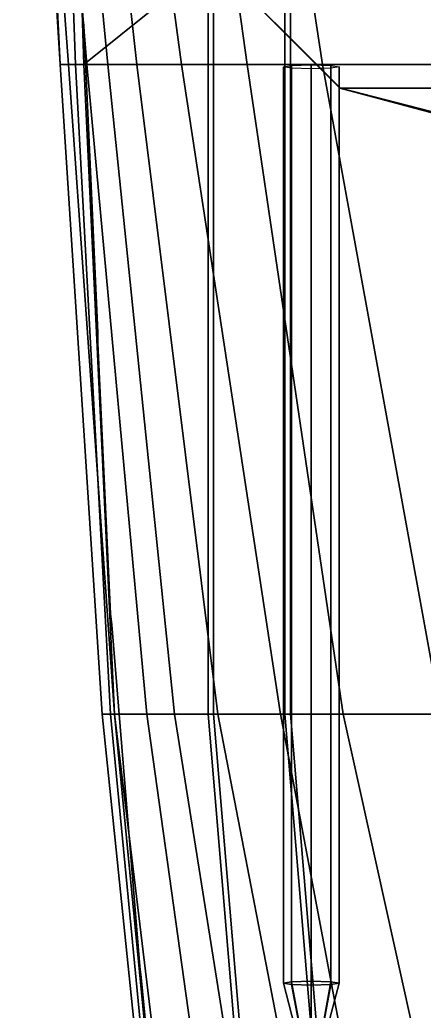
# Model space of a CAD drawing. Header units: millimetres. Extents: x -5 to 5, y -86 to 49.
# Drawn here: x -4.01 to -1.11, y -37.48 to -30.37 of the extents above; entities that cross this region are included whole.
import ezdxf

# ---------------------------------------------------------------- set-up
doc = ezdxf.new("R2010")
doc.units = ezdxf.units.MM
for name, color, linetype in [('deck', 3, 'Continuous'), ('h2', 6, 'Continuous'), ('railings', 6, 'Continuous'), ('rails', 4, 'Continuous'), ('superstructure', 2, 'Continuous')]:
    doc.layers.add(name, color=color, linetype=linetype)

msp = doc.modelspace()

# ---------------------------------------------------------------- linework, layer by layer
for points in [[(-2.0614, -37.2711, -2.0646), (-2.12, -37.2809, -1.9235), (-2.12, -30.707, -1.4638), (-2.0614, -30.6971, -1.6049)], [(-2.12, -37.2809, -1.9235), (-2.0614, -37.2908, -1.7824), (-2.0614, -30.7168, -1.3227), (-2.12, -30.707, -1.4638)], [(-1.92, -37.267, -2.123), (-2.0614, -37.2711, -2.0646), (-2.0614, -30.6971, -1.6049), (-1.92, -30.693, -1.6633)], [(-2.0614, -37.2908, -1.7824), (-1.92, -37.2949, -1.724), (-1.92, -30.7209, -1.2643), (-2.0614, -30.7168, -1.3227)], [(-1.7786, -37.2711, -2.0646), (-1.92, -37.267, -2.123), (-1.92, -30.693, -1.6633), (-1.7786, -30.6971, -1.6049)], [(-1.92, -37.2949, -1.724), (-1.7786, -37.2908, -1.7824), (-1.7786, -30.7168, -1.3227), (-1.92, -30.7209, -1.2643)], [(-1.72, -37.2809, -1.9235), (-1.7786, -37.2711, -2.0646), (-1.7786, -30.6971, -1.6049), (-1.72, -30.707, -1.4638)], [(-1.7786, -37.2908, -1.7824), (-1.72, -37.2809, -1.9235), (-1.72, -30.707, -1.4638), (-1.7786, -30.7168, -1.3227)], [(-2.12, -37.2809, -1.9235), (-2.0614, -37.2711, -2.0646), (-1.9907, -37.6551, -2.0205), (-2.02, -37.66, -1.95)], [(-2.0614, -37.2908, -1.7824), (-2.12, -37.2809, -1.9235), (-2.02, -37.66, -1.95), (-1.9907, -37.6649, -1.8795)], [(-2.0614, -37.2711, -2.0646), (-1.92, -37.267, -2.123), (-1.92, -37.653, -2.0498), (-1.9907, -37.6551, -2.0205)], [(-1.92, -37.2949, -1.724), (-2.0614, -37.2908, -1.7824), (-1.9907, -37.6649, -1.8795), (-1.92, -37.667, -1.8502)], [(-1.92, -37.267, -2.123), (-1.7786, -37.2711, -2.0646), (-1.8493, -37.6551, -2.0205), (-1.92, -37.653, -2.0498)], [(-1.7786, -37.2908, -1.7824), (-1.92, -37.2949, -1.724), (-1.92, -37.667, -1.8502), (-1.8493, -37.6649, -1.8795)], [(-1.7786, -37.2711, -2.0646), (-1.72, -37.2809, -1.9235), (-1.82, -37.66, -1.95), (-1.8493, -37.6551, -2.0205)], [(-1.72, -37.2809, -1.9235), (-1.7786, -37.2908, -1.7824), (-1.8493, -37.6649, -1.8795), (-1.82, -37.66, -1.95)]]:
    msp.add_3dface(points)
at = {"layer": 'deck', "color": 3}
for points in [[(-1.67, -29.18, 2.547), (-1.67, -26.03, 2.52), (-3.7, -26.03, 2.52), (-3.55, -30.69, 2.56)], [(3.55, -30.69, 2.56), (1.67, -29.18, 2.547), (-1.67, -29.18, 2.547), (-3.55, -30.69, 2.56)], [(3.33, -35.35, 2.58), (3.55, -30.69, 2.56), (-3.55, -30.69, 2.56), (-3.33, -35.35, 2.58)], [(2.88, -40.01, 2.64), (3.33, -35.35, 2.58), (-3.33, -35.35, 2.58), (-2.88, -40.01, 2.64)]]:
    msp.add_3dface(points, dxfattribs=at)
at = {"layer": 'h2'}
for points in [[(-3.53, -30.69, -0.25), (-3.91, -26.03, -0.25), (-4.01, -26.03, 0.25), (-3.66, -30.69, 0.25)], [(-3.66, -30.69, 0.25), (-4.01, -26.03, 0.25), (-4.01, -26.03, 0.77), (-3.72, -30.69, 0.77)], [(-3.72, -30.69, 0.77), (-4.01, -26.03, 0.77), (-3.95, -26.03, 1.35), (-3.72, -30.69, 1.35)], [(-3.72, -30.69, 1.35), (-3.95, -26.03, 1.35), (-3.78, -26.03, 2.2), (-3.61, -30.69, 2.2)], [(-3.38, -30.69, -0.53), (-3.83, -26.03, -0.53), (-3.91, -26.03, -0.25), (-3.53, -30.69, -0.25)], [(-3.17, -30.69, -0.83), (-3.69, -26.03, -0.83), (-3.83, -26.03, -0.53), (-3.38, -30.69, -0.53)], [(-3.61, -30.69, 2.2), (-3.78, -26.03, 2.2), (-3.7, -26.03, 2.43), (-3.55, -30.69, 2.47)], [(-3.55, -30.69, 2.47), (-3.7, -26.03, 2.43), (-3.7, -26.03, 2.52), (-3.55, -30.69, 2.56)], [(-2.85, -30.69, -1.16), (-3.48, -26.03, -1.16), (-3.69, -26.03, -0.83), (-3.17, -30.69, -0.83)], [(-2.38, -30.69, -1.51), (-3.03, -26.03, -1.65), (-3.48, -26.03, -1.16), (-2.85, -30.69, -1.16)], [(-1.84, -30.69, -1.75), (-2.55, -26.03, -1.96), (-3.03, -26.03, -1.65), (-2.38, -30.69, -1.51)], [(-0.99, -30.69, -1.98), (-1.7, -26.03, -2.31), (-2.55, -26.03, -1.96), (-1.84, -30.69, -1.75)], [(-0.15, -30.69, -2.15), (-0.15, -26.03, -2.69), (-1.7, -26.03, -2.31), (-0.99, -30.69, -1.98)], [(-3.42, -35.35, 1.35), (-3.72, -30.69, 1.35), (-3.61, -30.69, 2.2), (-3.36, -35.35, 2.2)], [(-3.33, -35.35, 0.25), (-3.66, -30.69, 0.25), (-3.72, -30.69, 0.77), (-3.42, -35.35, 0.77)], [(-3.42, -35.35, 0.77), (-3.72, -30.69, 0.77), (-3.72, -30.69, 1.35), (-3.42, -35.35, 1.35)], [(-3.1, -35.35, -0.25), (-3.53, -30.69, -0.25), (-3.66, -30.69, 0.25), (-3.33, -35.35, 0.25)], [(-3.36, -35.35, 2.2), (-3.61, -30.69, 2.2), (-3.55, -30.69, 2.47), (-3.33, -35.35, 2.49)], [(-3.33, -35.35, 2.49), (-3.55, -30.69, 2.47), (-3.55, -30.69, 2.56), (-3.33, -35.35, 2.58)], [(-2.9, -35.35, -0.53), (-3.38, -30.69, -0.53), (-3.53, -30.69, -0.25), (-3.1, -35.35, -0.25)], [(-2.59, -35.35, -0.83), (-3.17, -30.69, -0.83), (-3.38, -30.69, -0.53), (-2.9, -35.35, -0.53)], [(-2.14, -35.35, -1.16), (-2.85, -30.69, -1.16), (-3.17, -30.69, -0.83), (-2.59, -35.35, -0.83)], [(-1.69, -35.35, -1.35), (-2.38, -30.69, -1.51), (-2.85, -30.69, -1.16), (-2.14, -35.35, -1.16)], [(-0.99, -35.35, -1.51), (-1.84, -30.69, -1.75), (-2.38, -30.69, -1.51), (-1.69, -35.35, -1.35)], [(-0.1, -35.35, -1.67), (-0.99, -30.69, -1.98), (-1.84, -30.69, -1.75), (-0.99, -35.35, -1.51)], [(-2.77, -40.01, 0.25), (-3.33, -35.35, 0.25), (-3.42, -35.35, 0.77), (-2.94, -40.01, 0.83)], [(-2.94, -40.01, 0.83), (-3.42, -35.35, 0.77), (-3.42, -35.35, 1.35), (-2.94, -40.01, 1.45)], [(-2.94, -40.01, 1.45), (-3.42, -35.35, 1.35), (-3.36, -35.35, 2.2), (-2.91, -40.01, 2.2)], [(-2.91, -40.01, 2.2), (-3.36, -35.35, 2.2), (-3.33, -35.35, 2.49), (-2.88, -40.01, 2.55)], [(-2.45, -40.01, -0.25), (-3.1, -35.35, -0.25), (-3.33, -35.35, 0.25), (-2.77, -40.01, 0.25)], [(-2.88, -40.01, 2.55), (-3.33, -35.35, 2.49), (-3.33, -35.35, 2.58), (-2.88, -40.01, 2.64)], [(-2.16, -40.01, -0.53), (-2.9, -35.35, -0.53), (-3.1, -35.35, -0.25), (-2.45, -40.01, -0.25)], [(-1.69, -40.01, -0.76), (-2.59, -35.35, -0.83), (-2.9, -35.35, -0.53), (-2.16, -40.01, -0.53)], [(-1.26, -40.01, -0.89), (-2.14, -35.35, -1.16), (-2.59, -35.35, -0.83), (-1.69, -40.01, -0.76)], [(-0.66, -40.01, -1.04), (-1.69, -35.35, -1.35), (-2.14, -35.35, -1.16), (-1.26, -40.01, -0.89)], [(-0.22, -40.01, -1.15), (-0.99, -35.35, -1.51), (-1.69, -35.35, -1.35), (-0.66, -40.01, -1.04)]]:
    msp.add_3dface(points, dxfattribs=at)
at = {"layer": 'railings'}
for points in [[(-1.71, -30.86, 5.6), (-1.71, -30.86, 5.63), (-2.66, -29.91, 5.63), (-2.66, -29.91, 5.6)], [(-2.66, -29.91, 5.6), (-2.66, -29.91, 5.63), (-1.71, -30.86, 5.63), (-1.71, -30.86, 5.6)], [(-2.66, -29.91, 6.11), (-2.66, -29.91, 6.14), (-1.71, -30.86, 6.14), (-1.71, -30.86, 6.11)], [(-1.71, -30.86, 6.11), (-1.71, -30.86, 6.14), (-2.66, -29.91, 6.14), (-2.66, -29.91, 6.11)], [(-3.55, -30.41, 3.76), (-3.56, -30.33, 3.76), (-3.56, -30.33, 2.55), (-3.55, -30.41, 2.55)], [(-3.55, -30.41, 2.55), (-3.56, -30.33, 2.55), (-3.56, -30.33, 3.76), (-3.55, -30.41, 3.76)], [(-3.55, -30.41, 3.22), (-3.55, -30.41, 3.25), (-3.45, -32.61, 3.26), (-3.45, -32.61, 3.23)], [(-3.45, -32.61, 3.23), (-3.45, -32.61, 3.26), (-3.55, -30.41, 3.25), (-3.55, -30.41, 3.22)], [(-3.45, -32.61, 3.74), (-3.45, -32.61, 3.77), (-3.55, -30.41, 3.76), (-3.55, -30.41, 3.73)], [(-3.55, -30.41, 3.73), (-3.55, -30.41, 3.76), (-3.45, -32.61, 3.77), (-3.45, -32.61, 3.74)], [(-0.66, -31.13, 5.6), (-0.66, -31.13, 5.63), (-1.71, -30.86, 5.63), (-1.71, -30.86, 5.6)], [(-1.71, -30.86, 5.6), (-1.71, -30.86, 5.63), (-0.66, -31.13, 5.63), (-0.66, -31.13, 5.6)], [(-1.71, -30.86, 6.11), (-1.71, -30.86, 6.14), (-0.66, -31.13, 6.14), (-0.66, -31.13, 6.11)], [(-0.66, -31.13, 6.11), (-0.66, -31.13, 6.14), (-1.71, -30.86, 6.14), (-1.71, -30.86, 6.11)], [(-3.45, -32.69, 2.56), (-3.45, -32.61, 2.56), (-3.45, -32.61, 3.77), (-3.45, -32.69, 3.77)], [(-3.45, -32.69, 3.77), (-3.45, -32.61, 3.77), (-3.45, -32.61, 2.56), (-3.45, -32.69, 2.56)], [(-3.36, -34.63, 3.24), (-3.36, -34.63, 3.27), (-3.45, -32.69, 3.26), (-3.45, -32.69, 3.23)], [(-3.45, -32.69, 3.23), (-3.45, -32.69, 3.26), (-3.36, -34.63, 3.27), (-3.36, -34.63, 3.24)], [(-3.45, -32.69, 3.74), (-3.45, -32.69, 3.77), (-3.36, -34.63, 3.78), (-3.36, -34.63, 3.75)], [(-3.36, -34.63, 3.75), (-3.36, -34.63, 3.78), (-3.45, -32.69, 3.77), (-3.45, -32.69, 3.74)], [(-3.35, -34.71, 2.57), (-3.36, -34.63, 2.57), (-3.36, -34.63, 3.78), (-3.35, -34.71, 3.78)], [(-3.35, -34.71, 3.78), (-3.36, -34.63, 3.78), (-3.36, -34.63, 2.57), (-3.35, -34.71, 2.57)], [(-3.35, -34.71, 3.24), (-3.35, -34.71, 3.27), (-3.15, -37.16, 3.3), (-3.15, -37.16, 3.27)], [(-3.15, -37.16, 3.27), (-3.15, -37.16, 3.3), (-3.35, -34.71, 3.27), (-3.35, -34.71, 3.24)], [(-3.15, -37.16, 3.78), (-3.15, -37.16, 3.81), (-3.35, -34.71, 3.78), (-3.35, -34.71, 3.75)], [(-3.35, -34.71, 3.75), (-3.35, -34.71, 3.78), (-3.15, -37.16, 3.81), (-3.15, -37.16, 3.78)], [(-3.14, -37.24, 2.6), (-3.15, -37.16, 2.6), (-3.15, -37.16, 3.81), (-3.14, -37.24, 3.81)], [(-3.14, -37.24, 3.81), (-3.15, -37.16, 3.81), (-3.15, -37.16, 2.6), (-3.14, -37.24, 2.6)], [(-2.91, -39.59, 3.3), (-2.91, -39.59, 3.33), (-3.14, -37.24, 3.3), (-3.14, -37.24, 3.27)], [(-3.14, -37.24, 3.27), (-3.14, -37.24, 3.3), (-2.91, -39.59, 3.33), (-2.91, -39.59, 3.3)], [(-3.14, -37.24, 3.78), (-3.14, -37.24, 3.81), (-2.91, -39.59, 3.84), (-2.91, -39.59, 3.81)], [(-2.91, -39.59, 3.81), (-2.91, -39.59, 3.84), (-3.14, -37.24, 3.81), (-3.14, -37.24, 3.78)]]:
    msp.add_3dface(points, dxfattribs=at)
at = {"layer": 'rails'}
for points in [[(-2.66, -26.03, 2.6), (-2.66, -26.03, 2.52), (-2.66, -30.69, 2.56), (-2.66, -30.69, 2.64)], [(-2.62, -30.69, 2.64), (-2.62, -26.03, 2.6), (-2.66, -26.03, 2.6), (-2.66, -30.69, 2.64)], [(-2.62, -30.69, 2.56), (-2.62, -26.03, 2.52), (-2.62, -26.03, 2.6), (-2.62, -30.69, 2.64)], [(-2.07, -30.69, 2.64), (-2.07, -26.03, 2.6), (-2.11, -26.03, 2.6), (-2.11, -30.69, 2.64)], [(-2.11, -26.03, 2.6), (-2.11, -26.03, 2.52), (-2.11, -30.69, 2.56), (-2.11, -30.69, 2.64)], [(-2.07, -30.69, 2.56), (-2.07, -26.03, 2.52), (-2.07, -26.03, 2.6), (-2.07, -30.69, 2.64)], [(-2.62, -35.35, 2.66), (-2.62, -30.69, 2.64), (-2.66, -30.69, 2.64), (-2.66, -35.35, 2.66)], [(-2.66, -30.69, 2.64), (-2.66, -30.69, 2.56), (-2.66, -35.35, 2.58), (-2.66, -35.35, 2.66)], [(-2.62, -35.35, 2.58), (-2.62, -30.69, 2.56), (-2.62, -30.69, 2.64), (-2.62, -35.35, 2.66)], [(-2.11, -30.69, 2.64), (-2.11, -30.69, 2.56), (-2.11, -35.35, 2.58), (-2.11, -35.35, 2.66)], [(-2.07, -35.35, 2.66), (-2.07, -30.69, 2.64), (-2.11, -30.69, 2.64), (-2.11, -35.35, 2.66)], [(-2.07, -35.35, 2.58), (-2.07, -30.69, 2.56), (-2.07, -30.69, 2.64), (-2.07, -35.35, 2.66)], [(-2.23, -40.01, 2.72), (-2.62, -35.35, 2.66), (-2.66, -35.35, 2.66), (-2.27, -40.01, 2.72)], [(-2.66, -35.35, 2.66), (-2.66, -35.35, 2.58), (-2.27, -40.01, 2.64), (-2.27, -40.01, 2.72)], [(-2.23, -40.01, 2.64), (-2.62, -35.35, 2.58), (-2.62, -35.35, 2.66), (-2.23, -40.01, 2.72)], [(-2.11, -35.35, 2.66), (-2.11, -35.35, 2.58), (-1.72, -40.01, 2.64), (-1.72, -40.01, 2.72)], [(-1.68, -40.01, 2.72), (-2.07, -35.35, 2.66), (-2.11, -35.35, 2.66), (-1.72, -40.01, 2.72)], [(-1.68, -40.01, 2.64), (-2.07, -35.35, 2.58), (-2.07, -35.35, 2.66), (-1.68, -40.01, 2.72)]]:
    msp.add_3dface(points, dxfattribs=at)
at = {"layer": 'superstructure'}
for points in [[(-2.9705, -29.605, 4.92), (-1.715, -30.8605, 4.92), (-1.715, -30.8605, 5.03), (-2.9705, -29.605, 5.03)], [(-2.9705, -29.605, 5.03), (-1.715, -30.8605, 5.03), (1.715, -30.8605, 5.03), (2.9705, -29.605, 5.03)], [(-1.715, -30.8605, 4.92), (0, -31.32, 4.92), (0, -31.32, 5.03), (-1.715, -30.8605, 5.03)], [(-1.715, -30.8605, 5.03), (0, -31.32, 5.03), (0, -31.32, 5.03), (1.715, -30.8605, 5.03)]]:
    msp.add_3dface(points, dxfattribs=at)

doc.saveas('drawing.dxf')
